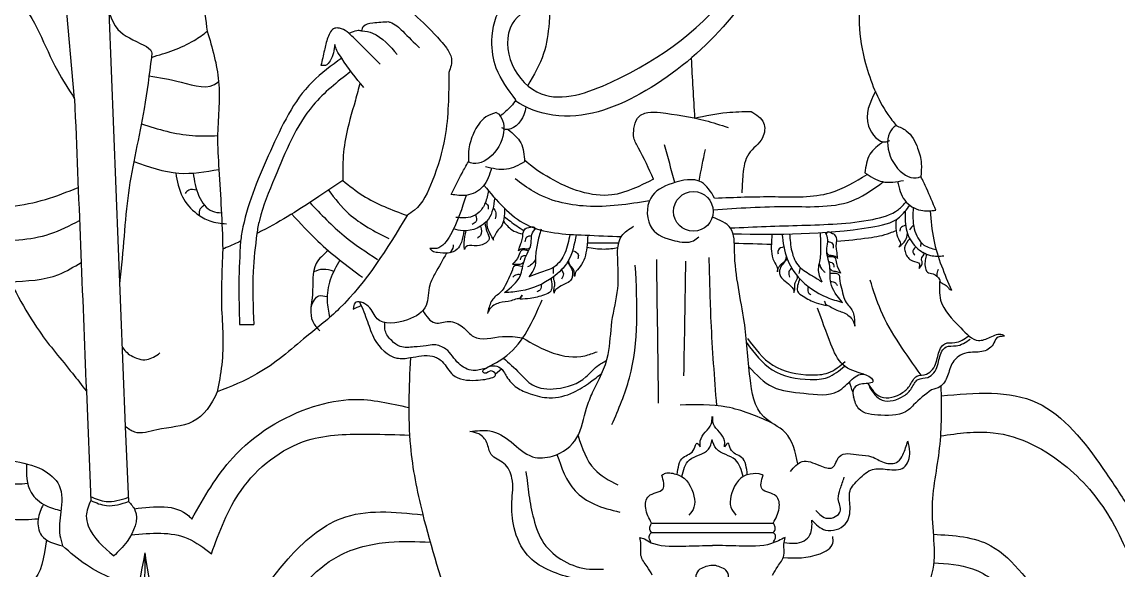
# Model space of a CAD drawing. Header units: millimetres. Extents: x -244126 to 368105, y -173968 to 259060.
# Drawn here: x -169791.9 to -169475, y 75642 to 75800.3 of the extents above; entities that cross this region are included whole.
import ezdxf
from ezdxf.enums import TextEntityAlignment as Align

# ---------------------------------------------------------------- set-up
doc = ezdxf.new("R2010")
doc.units = ezdxf.units.MM
doc.header["$MEASUREMENT"] = 0
for name, color, linetype in [('A00-TITLEBLOCK+XREF', 7, 'Continuous'), ('HEADtext', 7, 'Continuous'), ('LOGO', 7, 'Continuous')]:
    doc.layers.add(name, color=color, linetype=linetype)
doc.styles.add('Cordia2', font='cordia.shx', dxfattribs={"height": 0.2})

# ---------------------------------------------------------------- blocks, each defined once
blk = doc.blocks.new('LOGO-DPT')
at = {"layer": 'LOGO'}
h = blk.add_hatch(color=256, dxfattribs=at)
edge = h.paths.add_edge_path(flags=17)
edge.add_arc((-0.00877, 1.99948), 1.98375, 0, 360)
edge = h.paths.add_edge_path()
edge.add_arc((-0.00877, 1.99948), 1.9995, 0, 360)
for p, q in [((-0.51208, 2.34938), (-0.52125, 2.45178)), ((-0.48483, 2.41916), (-0.47181, 2.08873)), ((-0.17703, 2.13038), (-0.1722, 2.13445)), ((-0.50271, 2.11665), (-0.49921, 2.02974)), ((-0.47181, 2.08873), (-0.46912, 2.02892)), ((-0.45674, 1.77983), (-0.45597, 1.98807))]:
    blk.add_line(p, q, dxfattribs=at)
for centre, radius in [((-0.00877, 1.99948), 1.9995), ((-0.00877, 1.99948), 1.98375), ((-0.00877, 1.99948), 1.94173), ((-0.01943, 2.25976), 0.01575)]:
    blk.add_circle(centre, radius, dxfattribs=at)
at = {"layer": 'LOGO', "extrusion": (0, 0, -1)}
blk.add_ellipse((-0.18745, 2.3188), major_axis=(0.01113, 0.01961), ratio=0.667109, start_param=0, end_param=3.141593, dxfattribs=at)
at = {"layer": 'LOGO'}
blk.add_ellipse((0.15196, 2.30769), major_axis=(-0.00982, 0.02029), ratio=0.667109, start_param=0, end_param=3.141593, dxfattribs=at)
for points in [[(-0.14204, 2.42591), (-0.16368, 2.40893), (-0.16368, 2.37651), (-0.14049, 2.35335), (-0.08484, 2.36262), (0.01408, 2.43981), (0.06664, 2.56177), (0.07881, 2.65142)], [(0.15393, 2.56566), (0.13922, 2.49253), (0.1215, 2.45332), (0.11263, 2.40906), (0.1177, 2.37744), (0.13542, 2.33697), (0.14214, 2.32799)], [(-0.48997, 2.54682), (-0.48203, 2.54442), (-0.46721, 2.53183), (-0.42942, 2.48225), (-0.41311, 2.44968), (-0.41015, 2.43044), (-0.40645, 2.40305)], [(-0.61773, 2.45604), (-0.58904, 2.45178), (-0.55799, 2.43032), (-0.52575, 2.37187), (-0.51208, 2.34938)], [(-0.49156, 2.45831), (-0.49463, 2.44968), (-0.48944, 2.43266), (-0.47758, 2.40453), (-0.45684, 2.39195), (-0.45091, 2.38677), (-0.45091, 2.38233)], [(-0.16067, 2.34851), (-0.17633, 2.37372), (-0.17977, 2.39571), (-0.17083, 2.4239), (-0.14814, 2.43971), (-0.13431, 2.45062)], [(-0.13431, 2.45062), (-0.13431, 2.4097), (-0.13869, 2.3854), (-0.15131, 2.35985)], [(-0.24352, 2.41814), (-0.2257, 2.40114), (-0.21597, 2.38981)], [(-0.26196, 2.4105), (-0.27473, 2.40949), (-0.28227, 2.40667), (-0.28367, 2.40341)], [(-0.45091, 2.38233), (-0.41692, 2.39578), (-0.40645, 2.40305)], [(-0.2688, 2.37685), (-0.29007, 2.39809), (-0.30116, 2.40547), (-0.30486, 2.40547), (-0.31041, 2.39809), (-0.31318, 2.38793), (-0.31595, 2.37592)], [(-0.28367, 2.40341), (-0.28729, 2.40353), (-0.29343, 2.40124)], [(-0.30486, 2.39255), (-0.30856, 2.37962), (-0.31226, 2.37592), (-0.31595, 2.37592)], [(-0.29932, 2.3817), (-0.30331, 2.38784), (-0.30486, 2.39255)], [(-0.21597, 2.38981), (-0.21199, 2.3814), (-0.2141, 2.37033)], [(-0.02121, 2.38156), (-0.01842, 2.33397)], [(-0.4528, 2.36754), (-0.42718, 2.36263), (-0.39797, 2.36263), (-0.39742, 2.36318)], [(-0.2141, 2.37033), (-0.21727, 2.31866), (-0.2273, 2.28387), (-0.24155, 2.26067), (-0.24736, 2.25646)], [(-0.28485, 2.36206), (-0.28853, 2.34819), (-0.29644, 2.31761), (-0.29856, 2.296), (-0.29856, 2.2844)], [(0.12546, 2.3551), (0.12013, 2.32761), (0.13402, 2.31513), (0.13699, 2.31612)], [(-0.05119, 2.2855), (-0.06306, 2.31014), (-0.06672, 2.31835), (-0.06672, 2.32565), (-0.06398, 2.33387), (-0.05576, 2.33843), (-0.04571, 2.33843)], [(-0.01842, 2.33397), (0.00729, 2.33843), (0.02647, 2.33934)], [(0.02647, 2.33934), (0.03652, 2.33022), (0.03561, 2.31835), (0.02464, 2.30558), (0.02008, 2.28915), (0.01916, 2.27455)], [(-0.17633, 2.33841), (-0.18455, 2.33491), (-0.19446, 2.32177), (-0.19811, 2.30964), (-0.19858, 2.2992)], [(-0.04571, 2.33843), (-0.01007, 2.33204), (0.0082, 2.32657)], [(-0.45889, 2.32937), (-0.41816, 2.32005), (-0.39821, 2.32005)], [(-0.16684, 2.32487), (-0.15685, 2.31432), (-0.15386, 2.29924)], [(0.14214, 2.32799), (0.15012, 2.32395), (0.15915, 2.31019), (0.162, 2.29786), (0.16178, 2.2874)], [(0.13179, 2.31509), (0.12113, 2.30522), (0.11717, 2.29037)], [(-0.03414, 2.28274), (-0.04242, 2.31274)], [(-0.01492, 2.28392), (-0.00989, 2.30899)], [(-0.46489, 2.29949), (-0.42913, 2.29016), (-0.39721, 2.29315)], [(-0.2122, 2.27329), (-0.2036, 2.29025), (-0.19858, 2.2992)], [(-0.15386, 2.29924), (-0.16817, 2.29323), (-0.18492, 2.29532)], [(-0.43159, 2.29038), (-0.42616, 2.27131), (-0.41473, 2.25788), (-0.40431, 2.25217), (-0.39119, 2.24982)], [(-0.41774, 2.29027), (-0.41305, 2.27198), (-0.40229, 2.25989), (-0.39516, 2.25857)], [(-0.18014, 2.29415), (-0.18695, 2.27958), (-0.20033, 2.27252), (-0.2122, 2.27329)], [(-0.00247, 2.27035), (0.04558, 2.27149), (0.08961, 2.27463), (0.11894, 2.28922)], [(0.11717, 2.29037), (0.13105, 2.28344), (0.1479, 2.28443)], [(0.17368, 2.26066), (0.1662, 2.27814), (0.16178, 2.2874)], [(-0.59079, 2.26053), (-0.5353, 2.2693), (-0.50924, 2.27874)], [(-0.29856, 2.2844), (-0.28249, 2.27238), (-0.24736, 2.25646)], [(-0.18617, 2.28052), (-0.15238, 2.24928), (-0.10559, 2.24087), (-0.07675, 2.23977)], [(-0.05446, 2.26806), (-0.10452, 2.26387), (-0.14677, 2.27551), (-0.16133, 2.2857)], [(-0.00247, 2.27035), (-0.01307, 2.28306), (-0.0364, 2.282), (-0.05337, 2.27035), (-0.05231, 2.24599), (-0.03428, 2.23646), (-0.01943, 2.23646), (-0.01519, 2.23964)], [(-0.00374, 2.2611), (0.05659, 2.26364), (0.10926, 2.26913), (0.13173, 2.2833)], [(0.14305, 2.28357), (0.14889, 2.26858), (0.16178, 2.26066), (0.17368, 2.26066)], [(-0.41479, 2.27656), (-0.42112, 2.27668), (-0.42415, 2.274)], [(-0.30999, 2.27662), (-0.29361, 2.25785), (-0.26194, 2.23818)], [(-0.20041, 2.27251), (-0.21285, 2.24118), (-0.2237, 2.23035), (-0.22912, 2.23035)], [(-0.17759, 2.27043), (-0.18264, 2.25356), (-0.20278, 2.24427), (-0.21042, 2.24578)], [(-0.18265, 2.27632), (-0.18519, 2.26643), (-0.18994, 2.25922), (-0.19681, 2.25518), (-0.20438, 2.25465), (-0.20843, 2.255)], [(-0.40857, 2.26464), (-0.41204, 2.26191), (-0.41278, 2.25646)], [(-0.3248, 2.26676), (-0.29747, 2.24032), (-0.27093, 2.22151)], [(-0.18506, 2.26676), (-0.1829, 2.26415), (-0.1829, 2.26151)], [(-0.16984, 2.26223), (-0.17029, 2.25389), (-0.17247, 2.24772), (-0.17556, 2.24409), (-0.17774, 2.24009), (-0.17883, 2.23773), (-0.17847, 2.23682)], [(-0.17885, 2.26274), (-0.17674, 2.25852), (-0.17727, 2.25377)], [(0.01004, 2.24665), (0.06681, 2.24872), (0.12341, 2.25343), (0.14385, 2.26128), (0.15001, 2.26727)], [(0.01222, 2.24192), (0.12184, 2.24714), (0.14466, 2.25514), (0.15288, 2.2647)], [(0.15554, 2.26298), (0.15647, 2.24594), (0.16419, 2.233), (0.17384, 2.22936)], [(-0.58216, 2.23634), (-0.53172, 2.24187), (-0.50818, 2.25245)], [(-0.33913, 2.25766), (-0.31844, 2.23605), (-0.28291, 2.20741)], [(-0.24736, 2.25646), (-0.3013, 2.18246), (-0.32741, 2.16027)], [(-0.19282, 2.25696), (-0.19258, 2.25148), (-0.19558, 2.24937)], [(-0.17847, 2.23682), (-0.18138, 2.24245), (-0.18338, 2.24754), (-0.18358, 2.25237)], [(-0.17069, 2.25185), (-0.16228, 2.24415), (-0.15511, 2.2418)], [(-0.17007, 2.25568), (-0.16004, 2.24818), (-0.15435, 2.24444)], [(0.06382, 2.05895), (0.0536, 2.08395), (0.03657, 2.09633), (0.02573, 2.12726), (0.02108, 2.17212), (0.01334, 2.2278), (0.01024, 2.24636), (-0.00438, 2.25514)], [(0.14193, 2.25322), (0.14199, 2.24419), (0.14386, 2.23787), (0.14535, 2.23304), (0.14423, 2.23155)], [(0.14909, 2.25969), (0.15048, 2.24395), (0.15808, 2.23117), (0.16928, 2.22477), (0.18008, 2.22437)], [(0.16916, 2.26028), (0.17194, 2.23721), (0.17815, 2.21635), (0.18605, 2.19719)], [(-0.20205, 2.24424), (-0.20416, 2.23528), (-0.20744, 2.22962), (-0.22324, 2.22694), (-0.22712, 2.22813), (-0.22912, 2.23035)], [(-0.20174, 2.22956), (-0.20138, 2.23973), (-0.20025, 2.24428)], [(-0.18535, 2.25055), (-0.18374, 2.24372), (-0.18211, 2.23773), (-0.18556, 2.2341), (-0.19393, 2.23246), (-0.20047, 2.23156), (-0.20174, 2.22956)], [(-0.18882, 2.24797), (-0.18889, 2.24058), (-0.19135, 2.23847)], [(-0.16975, 2.19515), (-0.15745, 2.20829), (-0.15389, 2.22096), (-0.14857, 2.23462), (-0.14798, 2.24132), (-0.14479, 2.24669)], [(-0.1586, 2.22843), (-0.15676, 2.23417), (-0.15541, 2.23837), (-0.15477, 2.24346), (-0.15266, 2.2463), (-0.15044, 2.24687), (-0.14616, 2.24709), (-0.14579, 2.24536)], [(-0.14069, 2.24553), (-0.14359, 2.23439), (-0.14504, 2.22297), (-0.14532, 2.21703), (-0.15035, 2.20762)], [(-0.09971, 2.11567), (-0.08732, 2.14582), (-0.08422, 2.17212), (-0.07958, 2.19841), (-0.07958, 2.22007), (-0.07648, 2.24018), (-0.06719, 2.24791)], [(0.09926, 2.18739), (0.08999, 2.20283), (0.08918, 2.21596), (0.08685, 2.23044), (0.08768, 2.2371), (0.08569, 2.24303)], [(0.09535, 2.22227), (0.09477, 2.22827), (0.09433, 2.23266), (0.09477, 2.23777), (0.0933, 2.24099), (0.09125, 2.24202), (0.08711, 2.24313), (0.08639, 2.24151)], [(0.09476, 2.23607), (0.12014, 2.23876), (0.1372, 2.24263), (0.14195, 2.24465)], [(0.14953, 2.24868), (0.14551, 2.24644), (0.14501, 2.24395)], [(0.15588, 2.24897), (0.15273, 2.24519)], [(-0.37997, 2.23598), (-0.38127, 2.20286), (-0.38067, 2.16966)], [(-0.367, 2.24212), (-0.36991, 2.21184), (-0.3693, 2.16966)], [(-0.11273, 2.24119), (-0.11937, 2.21983), (-0.13114, 2.20747), (-0.15671, 2.19642), (-0.16975, 2.19515)], [(-0.14822, 2.2402), (-0.15229, 2.23907), (-0.15359, 2.23565)], [(-0.11775, 2.2415), (-0.12178, 2.22646), (-0.13009, 2.21575), (-0.14191, 2.2108), (-0.15035, 2.20762)], [(-0.10347, 2.24078), (-0.10429, 2.23085), (-0.10955, 2.21586), (-0.11341, 2.21066), (-0.11398, 2.20804)], [(-0.10388, 2.23481), (-0.07882, 2.23485)], [(0.01319, 2.23445), (0.04266, 2.23372)], [(0.04311, 2.24168), (0.04276, 2.23605), (0.04476, 2.2203), (0.04744, 2.2144), (0.04744, 2.21171)], [(0.05112, 2.24173), (0.05519, 2.22211), (0.0641, 2.20755), (0.08678, 2.19138), (0.09926, 2.18739)], [(0.05723, 2.24182), (0.05895, 2.22808), (0.06481, 2.21587), (0.07533, 2.20854), (0.08291, 2.20366)], [(0.08144, 2.24275), (0.08193, 2.23126), (0.08095, 2.21978), (0.07997, 2.21392), (0.08291, 2.20366)], [(0.08768, 2.23596), (0.09142, 2.234), (0.09198, 2.23039)], [(0.14423, 2.23155), (0.14944, 2.23675), (0.15106, 2.24214)], [(0.15294, 2.23795), (0.1487, 2.2308), (0.14944, 2.22671), (0.15503, 2.22039), (0.16061, 2.21779), (0.16024, 2.21444)], [(0.1617, 2.23524), (0.16145, 2.23176)], [(-0.39415, 2.22964), (-0.39499, 2.20339), (-0.39522, 2.18456)], [(-0.31019, 2.22867), (-0.31973, 2.21828), (-0.32274, 2.19365), (-0.32247, 2.17203), (-0.31672, 2.16464)], [(-0.21602, 2.22652), (-0.22507, 2.21031), (-0.22932, 2.20111), (-0.23216, 2.18484), (-0.24703, 2.17352), (-0.27111, 2.17423), (-0.2782, 2.18414), (-0.28882, 2.18697), (-0.29024, 2.18201)], [(-0.21338, 2.22681), (-0.21037, 2.23179), (-0.21037, 2.23302)], [(-0.15039, 2.22818), (-0.15623, 2.22867), (-0.15856, 2.22423), (-0.16346, 2.21767)], [(-0.15714, 2.22961), (-0.1586, 2.22843)], [(-0.14917, 2.23134), (-0.15079, 2.22989), (-0.15364, 2.22991), (-0.15714, 2.22961)], [(-0.11488, 2.2285), (-0.11109, 2.22538), (-0.11152, 2.22206)], [(-0.10425, 2.23119), (-0.09053, 2.22982), (-0.07951, 2.23092)], [(0.05262, 2.23153), (0.04826, 2.22927), (0.04798, 2.22594)], [(0.08675, 2.2271), (0.08803, 2.22534), (0.09081, 2.22476), (0.09418, 2.22373)], [(0.15772, 2.23152), (0.15523, 2.22728), (0.15697, 2.22504)], [(0.16024, 2.21444), (0.16284, 2.21928), (0.1621, 2.22151), (0.16405, 2.22675), (0.16316, 2.22725)], [(-0.56351, 2.20383), (-0.52456, 2.20967), (-0.50684, 2.2192)], [(-0.30081, 2.22099), (-0.3085, 2.20542), (-0.31096, 2.18873), (-0.30909, 2.17532)], [(-0.15531, 2.21569), (-0.16267, 2.21566), (-0.16351, 2.21325), (-0.16666, 2.20615), (-0.17011, 2.19912), (-0.17366, 2.1947), (-0.17756, 2.19165), (-0.18028, 2.18803), (-0.18331, 2.17857)], [(-0.16346, 2.21767), (-0.16037, 2.21786), (-0.15818, 2.21788), (-0.15656, 2.21802), (-0.1546, 2.21923)], [(-0.15231, 2.22465), (-0.15656, 2.22321), (-0.1573, 2.22109)], [(-0.14505, 2.2215), (-0.14911, 2.21685), (-0.15138, 2.21558)], [(-0.11964, 2.21943), (-0.11655, 2.21437), (-0.11558, 2.21087), (-0.11579, 2.2079), (-0.11715, 2.2049), (-0.12162, 2.20213), (-0.12737, 2.19878), (-0.12994, 2.19618), (-0.13026, 2.19467)], [(-0.11398, 2.20804), (-0.11428, 2.21159), (-0.11522, 2.21404), (-0.11724, 2.21653), (-0.11836, 2.21863), (-0.11854, 2.22115)], [(-0.08422, 2.09014), (-0.07029, 2.12726), (-0.06564, 2.21697)], [(-0.04706, 2.10715), (-0.04861, 2.22161)], [(-0.02692, 2.12881), (-0.02538, 2.22007)], [(-0.0008, 2.1052), (-0.00524, 2.17212), (-0.00679, 2.22316)], [(0.04744, 2.21171), (0.04849, 2.21512), (0.04992, 2.21732), (0.05241, 2.21933), (0.05396, 2.22115), (0.05466, 2.22358)], [(0.05537, 2.22166), (0.05129, 2.21737), (0.04961, 2.21414), (0.04919, 2.2112), (0.04989, 2.20798), (0.05368, 2.20433), (0.05859, 2.19985), (0.06055, 2.19676), (0.06055, 2.19522)], [(0.08065, 2.21835), (0.08364, 2.21294), (0.0856, 2.21123)], [(0.08728, 2.22376), (0.09309, 2.223), (0.09443, 2.21818), (0.09785, 2.21073)], [(0.08841, 2.2199), (0.09226, 2.21759), (0.09254, 2.21537)], [(0.09418, 2.22373), (0.09535, 2.22227)], [(-0.30574, 2.21198), (-0.31425, 2.21363), (-0.32189, 2.21157)], [(-0.15699, 2.20941), (-0.16101, 2.20909), (-0.16306, 2.20754)], [(-0.13093, 2.21519), (-0.13103, 2.21021)], [(-0.13026, 2.19467), (-0.13038, 2.19814), (-0.12961, 2.2017), (-0.13007, 2.20423), (-0.13062, 2.20636), (-0.13021, 2.20821)], [(-0.12454, 2.21332), (-0.12294, 2.21), (-0.12442, 2.20577)], [(0.05888, 2.21466), (0.05662, 2.21175), (0.05717, 2.2073)], [(0.06055, 2.19522), (0.06139, 2.19859), (0.06139, 2.20223), (0.06238, 2.20461), (0.06336, 2.20657), (0.06334, 2.20847)], [(0.06552, 2.21515), (0.06457, 2.21025)], [(0.08946, 2.21051), (0.09665, 2.20893), (0.09696, 2.2064), (0.09855, 2.1988), (0.10045, 2.1912), (0.10299, 2.18613), (0.10616, 2.18233), (0.10806, 2.17821), (0.10903, 2.16833)], [(0.09785, 2.21073), (0.09487, 2.21157), (0.09272, 2.21204), (0.09117, 2.21252), (0.08951, 2.21412)], [(0.17456, 2.20819), (0.17516, 2.21235), (0.17565, 2.21384)], [(-0.13275, 2.2063), (-0.13206, 2.2008), (-0.13303, 2.1963), (-0.13807, 2.19331), (-0.14937, 2.1904), (-0.15762, 2.18998)], [(-0.14047, 2.20173), (-0.1413, 2.19745), (-0.14395, 2.19575)], [(0.06543, 2.20607), (0.0636, 2.20083), (0.0636, 2.19623), (0.0679, 2.19225), (0.07834, 2.18704), (0.08632, 2.18489)], [(0.07202, 2.19998), (0.07193, 2.19562), (0.07416, 2.1934)], [(0.08978, 2.20401), (0.09365, 2.20285), (0.09532, 2.20091)], [(0.16182, 2.12952), (0.14421, 2.15506), (0.12991, 2.18078), (0.12132, 2.20507)], [(0.17671, 2.20534), (0.17741, 2.18923), (0.19351, 2.16711), (0.2076, 2.15706), (0.21699, 2.15974), (0.22639, 2.16175), (0.2284, 2.16041)], [(0.17671, 2.20534), (0.17715, 2.20382), (0.18042, 2.2017), (0.18289, 2.19983), (0.18434, 2.19814), (0.18605, 2.19719)], [(-0.32379, 2.18407), (-0.31754, 2.19256), (-0.31097, 2.192)], [(-0.15571, 2.19302), (-0.15698, 2.191), (-0.15979, 2.19014), (-0.16451, 2.18864), (-0.17398, 2.18692), (-0.18164, 2.18198), (-0.18331, 2.17857)], [(-0.15762, 2.18998), (-0.15571, 2.19302)], [(-0.39522, 2.18456), (-0.39493, 2.13764), (-0.39854, 2.11606)], [(-0.29024, 2.18201), (-0.28396, 2.18494)], [(-0.185, 2.13486), (-0.16796, 2.14508), (-0.15179, 2.16463), (-0.13987, 2.18928)], [(0.11637, 2.13013), (0.09978, 2.13763), (0.09016, 2.15403), (0.07941, 2.18286)], [(0.08632, 2.18489), (0.08509, 2.18826)], [(0.08509, 2.18826), (0.08591, 2.18602), (0.08847, 2.18458), (0.09276, 2.18213), (0.10167, 2.17845), (0.10811, 2.17201), (0.10903, 2.16833)], [(-0.23478, 2.18083), (-0.225, 2.17105), (-0.21408, 2.17214), (-0.20315, 2.16778), (-0.19441, 2.16014), (-0.17147, 2.16014), (-0.15556, 2.15924)], [(-0.38067, 2.16966), (-0.3693, 2.16966)], [(-0.23222, 2.15273), (-0.24174, 2.15189), (-0.25281, 2.15232), (-0.25962, 2.15699), (-0.26472, 2.16464), (-0.26496, 2.17117)], [(-0.32741, 2.16027), (-0.3669, 2.13043), (-0.39854, 2.11606)], [(-0.15556, 2.15924), (-0.13105, 2.14705), (-0.10592, 2.14486), (-0.09609, 2.14814)], [(0.02358, 2.15869), (0.04386, 2.1374), (0.07414, 2.12962), (0.08798, 2.13135), (0.10146, 2.1403)], [(0.11943, 2.12292), (0.12985, 2.11216), (0.14716, 2.11561), (0.15321, 2.12166), (0.1584, 2.12857), (0.16619, 2.1303), (0.17398, 2.13981), (0.17744, 2.15104), (0.1809, 2.1545), (0.18868, 2.15536), (0.19987, 2.16079)], [(0.12047, 2.12032), (0.13089, 2.10956), (0.1482, 2.11301), (0.15425, 2.11906), (0.15944, 2.12598), (0.16723, 2.1277), (0.17502, 2.13721), (0.17848, 2.14844), (0.18194, 2.1519), (0.18972, 2.15276), (0.20091, 2.15819)], [(0.2284, 2.16041), (0.22202, 2.15894), (0.21916, 2.15386), (0.21027, 2.14815), (0.1982, 2.1472), (0.18708, 2.13959), (0.18295, 2.1288), (0.17692, 2.12024), (0.17025, 2.1177)], [(-0.185, 2.13486), (-0.19477, 2.13318), (-0.20626, 2.1387), (-0.21648, 2.15018), (-0.22584, 2.15358), (-0.23222, 2.15273)], [(0.02306, 2.15505), (0.04334, 2.13376), (0.07362, 2.12598), (0.08746, 2.12771), (0.10094, 2.13667)], [(-0.24472, 2.14339), (-0.24472, 2.07292), (-0.23519, 2.01985), (-0.21216, 1.93847), (-0.19622, 1.8571), (-0.19269, 1.8079)], [(-0.17067, 2.143), (-0.15775, 2.13105), (-0.14753, 2.1217), (-0.12838, 2.11872), (-0.10497, 2.12808), (-0.09604, 2.13658), (-0.08854, 2.14109)], [(-0.18541, 2.12613), (-0.17701, 2.13033), (-0.18079, 2.13285), (-0.1852, 2.13096), (-0.18709, 2.13222), (-0.1852, 2.13473), (-0.17323, 2.13536), (-0.16819, 2.12844), (-0.16, 2.11964), (-0.1493, 2.1146), (-0.13418, 2.11146), (-0.11465, 2.11586), (-0.10143, 2.12404), (-0.09232, 2.13084)], [(0.02481, 2.13602), (0.04375, 2.12011), (0.06865, 2.11502), (0.09582, 2.11671), (0.10714, 2.12633), (0.1179, 2.12972), (0.12356, 2.12406), (0.1196, 2.12293), (0.10941, 2.12011), (0.10771, 2.11728), (0.1081, 2.11213)], [(0.10752, 2.11613), (0.1048, 2.12418)], [(0.17769, 2.1208), (0.17641, 2.0715), (0.17059, 2.02206), (0.16962, 1.96874), (0.15894, 1.94257), (0.15705, 1.92965)], [(-0.19741, 2.08451), (-0.18152, 2.0851), (-0.16445, 2.07628), (-0.14738, 2.06453), (-0.13149, 2.06512), (-0.11207, 2.07981), (-0.10442, 2.10332), (-0.09971, 2.11567)], [(0.17025, 2.1177), (0.15596, 2.1059), (0.15179, 2.10174), (0.12995, 2.09758), (0.11226, 2.10278), (0.1081, 2.11213)], [(0.1778, 2.11307), (0.25427, 2.10753), (0.30664, 2.05522), (0.32685, 2.02494)], [(-0.41864, 2.01499), (-0.38607, 2.0638), (-0.32174, 2.10446), (-0.28998, 2.11016), (-0.24596, 2.10365)], [(0.04236, 2.09191), (0.00715, 2.10406), (-0.03002, 2.10561)], [(-0.0139, 2.0725), (-0.0139, 2.0773), (-0.00994, 2.08408), (-0.00514, 2.09057), (-0.00457, 2.0965)], [(0.00536, 2.07251), (0.00536, 2.07731), (0.00139, 2.08408), (-0.00343, 2.09057), (-0.004, 2.0965)], [(-0.40317, 1.98734), (-0.37956, 2.03777), (-0.32662, 2.07762), (-0.27695, 2.0825), (-0.24539, 2.08182)], [(-0.09046, 1.96323), (-0.11619, 1.96812), (-0.1515, 1.98634), (-0.1621, 2.00809), (-0.16386, 2.02867), (-0.16386, 2.04748), (-0.17034, 2.05924), (-0.18034, 2.06629), (-0.18388, 2.0757), (-0.19035, 2.08275), (-0.19741, 2.08451)], [(-0.11124, 2.0813), (-0.09816, 2.05456), (-0.07958, 2.04219)], [(-0.02862, 2.04884), (-0.02249, 2.06209), (-0.00745, 2.07054), (-0.00452, 2.07829)], [(0.17725, 2.08109), (0.21936, 2.08367), (0.27816, 2.05614), (0.31399, 2.01301), (0.32777, 1.98456)], [(-0.54943, 2.04327), (-0.56562, 2.04453), (-0.5726, 2.0529), (-0.56981, 2.06964)], [(-0.03223, 2.05038), (-0.02748, 2.06402), (-0.01871, 2.0708), (-0.01673, 2.07532), (-0.0139, 2.0725)], [(0.02354, 2.05032), (0.01894, 2.06405), (0.01017, 2.07082), (0.00819, 2.07533), (0.00536, 2.07251)], [(0.0578, 2.05291), (0.06715, 2.06069), (0.08117, 2.05758), (0.0913, 2.05602), (0.09675, 2.06458), (0.11234, 2.06614), (0.12247, 2.06458), (0.1326, 2.05991), (0.1435, 2.06069), (0.1474, 2.06614), (0.1513, 2.07703)], [(0.07494, 2.014), (0.08585, 2.00622), (0.10143, 2.01088), (0.10533, 2.02489), (0.10533, 2.03734), (0.11234, 2.04668), (0.12325, 2.05446), (0.13493, 2.05446), (0.14818, 2.05602), (0.15285, 2.06847), (0.1513, 2.07703)], [(-0.5617, 2.06134), (-0.53769, 2.05429), (-0.52443, 2.04174), (-0.52303, 2.02082), (-0.52373, 2.002), (-0.52164, 1.99363)], [(-0.12801, 2.06639), (-0.11365, 2.03755), (-0.09816, 2.02672), (-0.07803, 2.02054)], [(-0.5503, 2.05897), (-0.54677, 2.03616), (-0.5349, 2.0257), (-0.52293, 2.02167)], [(-0.15268, 2.05277), (-0.15033, 2.03396), (-0.14656, 2.01505), (-0.13835, 1.99559), (-0.12267, 1.98164), (-0.10207, 1.97518), (-0.09088, 1.97518)], [(-0.04456, 2.04999), (-0.04153, 2.05143), (-0.03223, 2.05038)], [(0.02354, 2.05032), (0.03264, 2.05123), (0.03609, 2.04999)], [(-0.05264, 2.01182), (-0.05738, 2.02359), (-0.05498, 2.03319), (-0.04376, 2.03879), (-0.04456, 2.04999)], [(0.04416, 2.01182), (0.0489, 2.02359), (0.0465, 2.03319), (0.03529, 2.03879), (0.03609, 2.04999)], [(0.07806, 2.02178), (0.0874, 2.01555), (0.09753, 2.021), (0.09598, 2.03112), (0.09753, 2.0389), (0.10065, 2.04824)], [(-0.53694, 2.0268), (-0.54118, 2.01455), (-0.53839, 2.002), (-0.52164, 1.99363)], [(-0.49921, 2.02974), (-0.50274, 2.01744), (-0.50117, 2.00961), (-0.48078, 1.98558)], [(-0.49967, 2.03295), (-0.48701, 2.02892), (-0.46957, 2.03212)], [(-0.49921, 2.02974), (-0.48655, 2.02571), (-0.46912, 2.02892)], [(-0.46912, 2.02892), (-0.46405, 2.02214), (-0.47033, 1.99707), (-0.48078, 1.98558)], [(-0.46458, 2.02317), (-0.42109, 2.01743), (-0.41864, 2.01499)], [(-0.54113, 2.01496), (-0.56143, 2.01455), (-0.574, 2.01664)], [(-0.38559, 1.92203), (-0.34212, 1.98326), (-0.29977, 2.01554), (-0.23482, 2.0184)], [(-0.05264, 2.00435), (-0.05384, 2.00596), (-0.05391, 2.00927), (-0.05264, 2.01182)], [(-0.05264, 2.01182), (0.04416, 2.01182)], [(0.04416, 2.00435), (0.04536, 2.00596), (0.04543, 2.00927), (0.04416, 2.01182)], [(0.05282, 1.99636), (0.06871, 1.99766), (0.07338, 2.00232), (0.07494, 2.014)], [(-0.46698, 2.00235), (-0.4219, 1.99954), (-0.40317, 1.98734)], [(-0.0521, 1.97045), (-0.05621, 1.97715), (-0.06116, 1.98605), (-0.06116, 1.99495), (-0.06215, 2.00039)], [(-0.06215, 2.00039), (-0.05831, 1.99918), (-0.05297, 1.99605)], [(-0.05297, 1.99605), (-0.0545, 2.00014), (-0.05442, 2.00191), (-0.05264, 2.00435)], [(-0.05264, 2.00435), (0.04416, 2.00435)], [(0.05367, 2.00039), (0.04278, 1.99544), (0.01704, 1.99346), (-0.00424, 1.99396)], [(0.04362, 1.97045), (0.04773, 1.97715), (0.05268, 1.98605), (0.05268, 1.99495), (0.05367, 2.00039)], [(0.04416, 1.99635), (0.04602, 2.00014), (0.04595, 2.00191), (0.04416, 2.00435)], [(0.05216, 1.98429), (0.08142, 1.98741), (0.09161, 1.99589), (0.09161, 2.00098)], [(0.17156, 2.00291), (0.21752, 1.99374), (0.24232, 1.97171), (0.25978, 1.94418), (0.2607, 1.94051)], [(-0.53455, 1.9984), (-0.54601, 1.96505), (-0.58962, 1.96031), (-0.63133, 1.95084), (-0.65692, 1.95274), (-0.70811, 1.948)], [(-0.46133, 1.95945), (-0.50269, 1.9785), (-0.52164, 1.99363)], [(-0.37717, 1.87418), (-0.34881, 1.93539), (-0.302, 1.98549), (-0.26187, 1.99662), (-0.22895, 1.99663)], [(-0.48241, 1.81073), (-0.48928, 1.8553), (-0.47898, 1.8913), (-0.45597, 1.98807)], [(-0.43106, 1.81073), (-0.4242, 1.8553), (-0.43449, 1.8913), (-0.45597, 1.98807)], [(-0.00865, 1.95644), (-0.01455, 1.96266), (-0.01711, 1.97034), (-0.0139, 1.97547)], [(-0.0139, 1.97547), (-0.00437, 1.97839), (0.00543, 1.97547)], [(0.00018, 1.95644), (0.00607, 1.96266), (0.00864, 1.97034), (0.00543, 1.97547)], [(0.17187, 1.98012), (0.20282, 1.97538), (0.23406, 1.95428), (0.25703, 1.92491), (0.25978, 1.91573)]]:
    blk.add_spline(points, degree=3, dxfattribs=at)
for points, knots in [([(0.09972, 2.64031), (0.08723, 2.58062), (0.06386, 2.46896), (-0.03105, 2.36059), (-0.11705, 2.32897), (-0.15239, 2.34181), (-0.1612, 2.34774)], [0, 0, 0, 0, 0.3440776, 0.6436785, 0.7800083, 0.8388294, 0.8388294, 0.8388294, 0.8388294]), ([(-0.26196, 2.4105), (-0.26159, 2.41042), (-0.25718, 2.40925), (-0.24917, 2.4014), (-0.24186, 2.39419), (-0.23744, 2.38983)], [0.03642669, 0.03642669, 0.03642669, 0.03642669, 0.03856233, 0.06200546, 0.09783756, 0.09783756, 0.09783756, 0.09783756]), ([(-0.40645, 2.40305), (-0.40252, 2.38985), (-0.39444, 2.36272), (-0.39919, 2.3254), (-0.39649, 2.28097), (-0.39448, 2.25082), (-0.39415, 2.22964)], [0, 0, 0, 0, 0.0778397, 0.1599637, 0.2112143, 0.332234, 0.332234, 0.332234, 0.332234]), ([(-0.28367, 2.40341), (-0.2835, 2.40342), (-0.28051, 2.40344), (-0.26874, 2.40037), (-0.26101, 2.39135), (-0.25519, 2.38455)], [0.0191009, 0.0191009, 0.0191009, 0.0191009, 0.02010278, 0.03632815, 0.08576191, 0.08576191, 0.08576191, 0.08576191]), ([(-0.45091, 2.38233), (-0.45262, 2.36872), (-0.45715, 2.33269), (-0.47214, 2.27197), (-0.47291, 2.22963), (-0.47628, 2.20232)], [0, 0, 0, 0, 0.0786163, 0.2081664, 0.3463873, 0.3463873, 0.3463873, 0.3463873]), ([(-0.29932, 2.3817), (-0.30761, 2.37574), (-0.33348, 2.35713), (-0.35649, 2.30757), (-0.37536, 2.26441), (-0.37946, 2.23981), (-0.37997, 2.23598)], [0, 0, 0, 0, 0.0577698, 0.1801585, 0.302219, 0.3245565, 0.3245565, 0.3245565, 0.3245565]), ([(-0.29216, 2.37113), (-0.30284, 2.36277), (-0.33089, 2.34083), (-0.34884, 2.29547), (-0.36349, 2.26094), (-0.36645, 2.24566), (-0.367, 2.24212)], [0, 0, 0, 0, 0.0764737, 0.2007398, 0.2696569, 0.2901779, 0.2901779, 0.2901779, 0.2901779]), ([(-0.16067, 2.34851), (-0.16187, 2.34672), (-0.16558, 2.34185), (-0.17037, 2.33788), (-0.17348, 2.3353)], [0.02942466, 0.02942466, 0.02942466, 0.02942466, 0.04179998, 0.06469912, 0.06469912, 0.06469912, 0.06469912]), ([(-0.15276, 2.34294), (-0.15297, 2.34084), (-0.15502, 2.33241), (-0.16429, 2.32249), (-0.171, 2.32576), (-0.17197, 2.32623)], [0.04143898, 0.04143898, 0.04143898, 0.04143898, 0.05332202, 0.08888002, 0.09484888, 0.09484888, 0.09484888, 0.09484888]), ([(-0.05119, 2.2855), (-0.06203, 2.2799), (-0.08847, 2.26623), (-0.12668, 2.28065), (-0.14785, 2.29506), (-0.15395, 2.30059)], [0, 0, 0, 0, 0.0673941, 0.1643712, 0.2117106, 0.2117106, 0.2117106, 0.2117106]), ([(-0.29856, 2.2844), (-0.30488, 2.28009), (-0.32579, 2.26584), (-0.34853, 2.25143), (-0.36564, 2.2428), (-0.367, 2.24212)], [0, 0, 0, 0, 0.0437363, 0.1446032, 0.1532469, 0.1532469, 0.1532469, 0.1532469]), ([(-0.37997, 2.23598), (-0.38085, 2.23557), (-0.38557, 2.23343), (-0.39031, 2.23133), (-0.39415, 2.22964)], [0.18056824, 0.18056824, 0.18056824, 0.18056824, 0.18614426, 0.21014718, 0.21014718, 0.21014718, 0.21014718]), ([(0.16637, 2.22568), (0.16553, 2.22255), (0.16426, 2.21789), (0.16626, 2.21064), (0.17243, 2.21035), (0.17557, 2.20763), (0.17668, 2.2054), (0.17671, 2.20534)], [0, 0, 0, 0, 0.01872552, 0.02793159, 0.03689737, 0.04996194, 0.05031463, 0.05031463, 0.05031463, 0.05031463]), ([(-0.5725, 2.21963), (-0.56153, 2.20116), (-0.54612, 2.16897), (-0.51866, 2.13747), (-0.50638, 2.12144), (-0.50271, 2.11665)], [0.1176595, 0.1176595, 0.1176595, 0.1176595, 0.2396882, 0.3205889, 0.3550516, 0.3550516, 0.3550516, 0.3550516]), ([(-0.28514, 2.18774), (-0.28295, 2.18255), (-0.27879, 2.17267), (-0.27365, 2.15524), (-0.25976, 2.14158), (-0.24842, 2.14278), (-0.24472, 2.14339)], [0, 0, 0, 0, 0.0320485, 0.0610677, 0.1050767, 0.1259301, 0.1259301, 0.1259301, 0.1259301]), ([(-0.47431, 2.15217), (-0.47255, 2.14933), (-0.46743, 2.14401), (-0.45451, 2.13987), (-0.44747, 2.14477), (-0.44412, 2.14709)], [0.43622135, 0.43622135, 0.43622135, 0.43622135, 0.45689445, 0.48153094, 0.50379534, 0.50379534, 0.50379534, 0.50379534]), ([(-0.24472, 2.14339), (-0.23884, 2.14436), (-0.22976, 2.14669), (-0.21733, 2.14009), (-0.21159, 2.12615), (-0.19621, 2.12481), (-0.18773, 2.12584), (-0.18541, 2.12613)], [0.1259301, 0.1259301, 0.1259301, 0.1259301, 0.1590875, 0.1759805, 0.2018669, 0.2378496, 0.2514027, 0.2514027, 0.2514027, 0.2514027]), ([(-0.39854, 2.11606), (-0.4028, 2.10602), (-0.41557, 2.08815), (-0.44257, 2.08831), (-0.46198, 2.0813), (-0.46935, 2.08687), (-0.47181, 2.08873)], [0.1304538, 0.1304538, 0.1304538, 0.1304538, 0.1887869, 0.2448195, 0.2785054, 0.2953605, 0.2953605, 0.2953605, 0.2953605]), ([(0.02015, 2.04884), (0.01883, 2.05392), (0.01595, 2.06503), (-0.00088, 2.06706), (-0.00372, 2.07545), (-0.00452, 2.07829)], [0, 0, 0, 0, 0.02779967, 0.06083795, 0.07680497, 0.07680497, 0.07680497, 0.07680497]), ([(-0.03223, 2.05038), (-0.0318, 2.05027), (-0.02515, 2.04825), (-0.01874, 2.03726), (-0.01784, 2.02447), (-0.02133, 2.02003), (-0.02294, 2.01799)], [0.02321218, 0.02321218, 0.02321218, 0.02321218, 0.02592524, 0.06524983, 0.08200476, 0.09637916, 0.09637916, 0.09637916, 0.09637916]), ([(0.02354, 2.05032), (0.02318, 2.05023), (0.01663, 2.04816), (0.01026, 2.03726), (0.00936, 2.02447), (0.01285, 2.02003), (0.01446, 2.01799)], [0.02366836, 0.02366836, 0.02366836, 0.02366836, 0.02592524, 0.06524983, 0.08200476, 0.09637916, 0.09637916, 0.09637916, 0.09637916]), ([(-0.05297, 1.99605), (-0.0524, 1.99583), (-0.0438, 1.99279), (-0.02688, 1.99352), (-0.01128, 1.99382), (-0.00424, 1.99396)], [0.01927624, 0.01927624, 0.01927624, 0.01927624, 0.02276854, 0.07191605, 0.1124486, 0.1124486, 0.1124486, 0.1124486])]:
    blk.add_open_spline(points, degree=3, knots=knots, dxfattribs=at)
for points in [[(-0.28174, 2.35838), (-0.28808, 2.36586), (-0.29441, 2.37334), (-0.29932, 2.3817)], [(-0.51208, 2.34938), (-0.50896, 2.2718), (-0.50583, 2.19423), (-0.50271, 2.11665)]]:
    blk.add_open_spline(points, degree=3, dxfattribs=at)
blk = doc.blocks.new('Titleblock-Andaman2')
at = {"layer": 'A00-TITLEBLOCK+XREF', "color": 4, "xscale": 0.7262243188078131, "yscale": 0.7262243188078131, "zscale": 0.7262243188078131}
blk.add_blockref('LOGO-DPT', (74.76305, 30.5841), dxfattribs=at)
at = {"layer": 'HEADtext', "color": 3, "style": 'Cordia2'}
for tag, p in [('P-NAME1', (78.07692, 26.21718)), ('P-NAME2', (78.07692, 25.61718)), ('TITLE1', (78.07692, 16.38335)), ('TITLE2', (78.07692, 15.78335)), ('DRAW-NAME1', (79.34458, 14.93445)), ('DRAW-NAME2', (79.34458, 14.33445))]:
    blk.add_attdef(tag, text='', height=0.2, dxfattribs=at).set_placement(p, align=Align.CENTER)
for tag, p in [('SCALE-A1', (75.84069, 2.55049)), ('SCALE-A3', (75.84069, 2.18268)), ('DATE', (75.32411, 1.33004)), ('DWG.NO', (80.33022, 1.33004))]:
    blk.add_attdef(tag, p, '', height=0.2, dxfattribs=at)

msp = doc.modelspace()

# ---------------------------------------------------------------- block references
at = {"color": 1, "xscale": 500, "yscale": 500, "zscale": 500}
msp.add_blockref('Titleblock-Andaman2', (-206972.21907, 59632.99742), dxfattribs=at)

doc.saveas('drawing.dxf')
